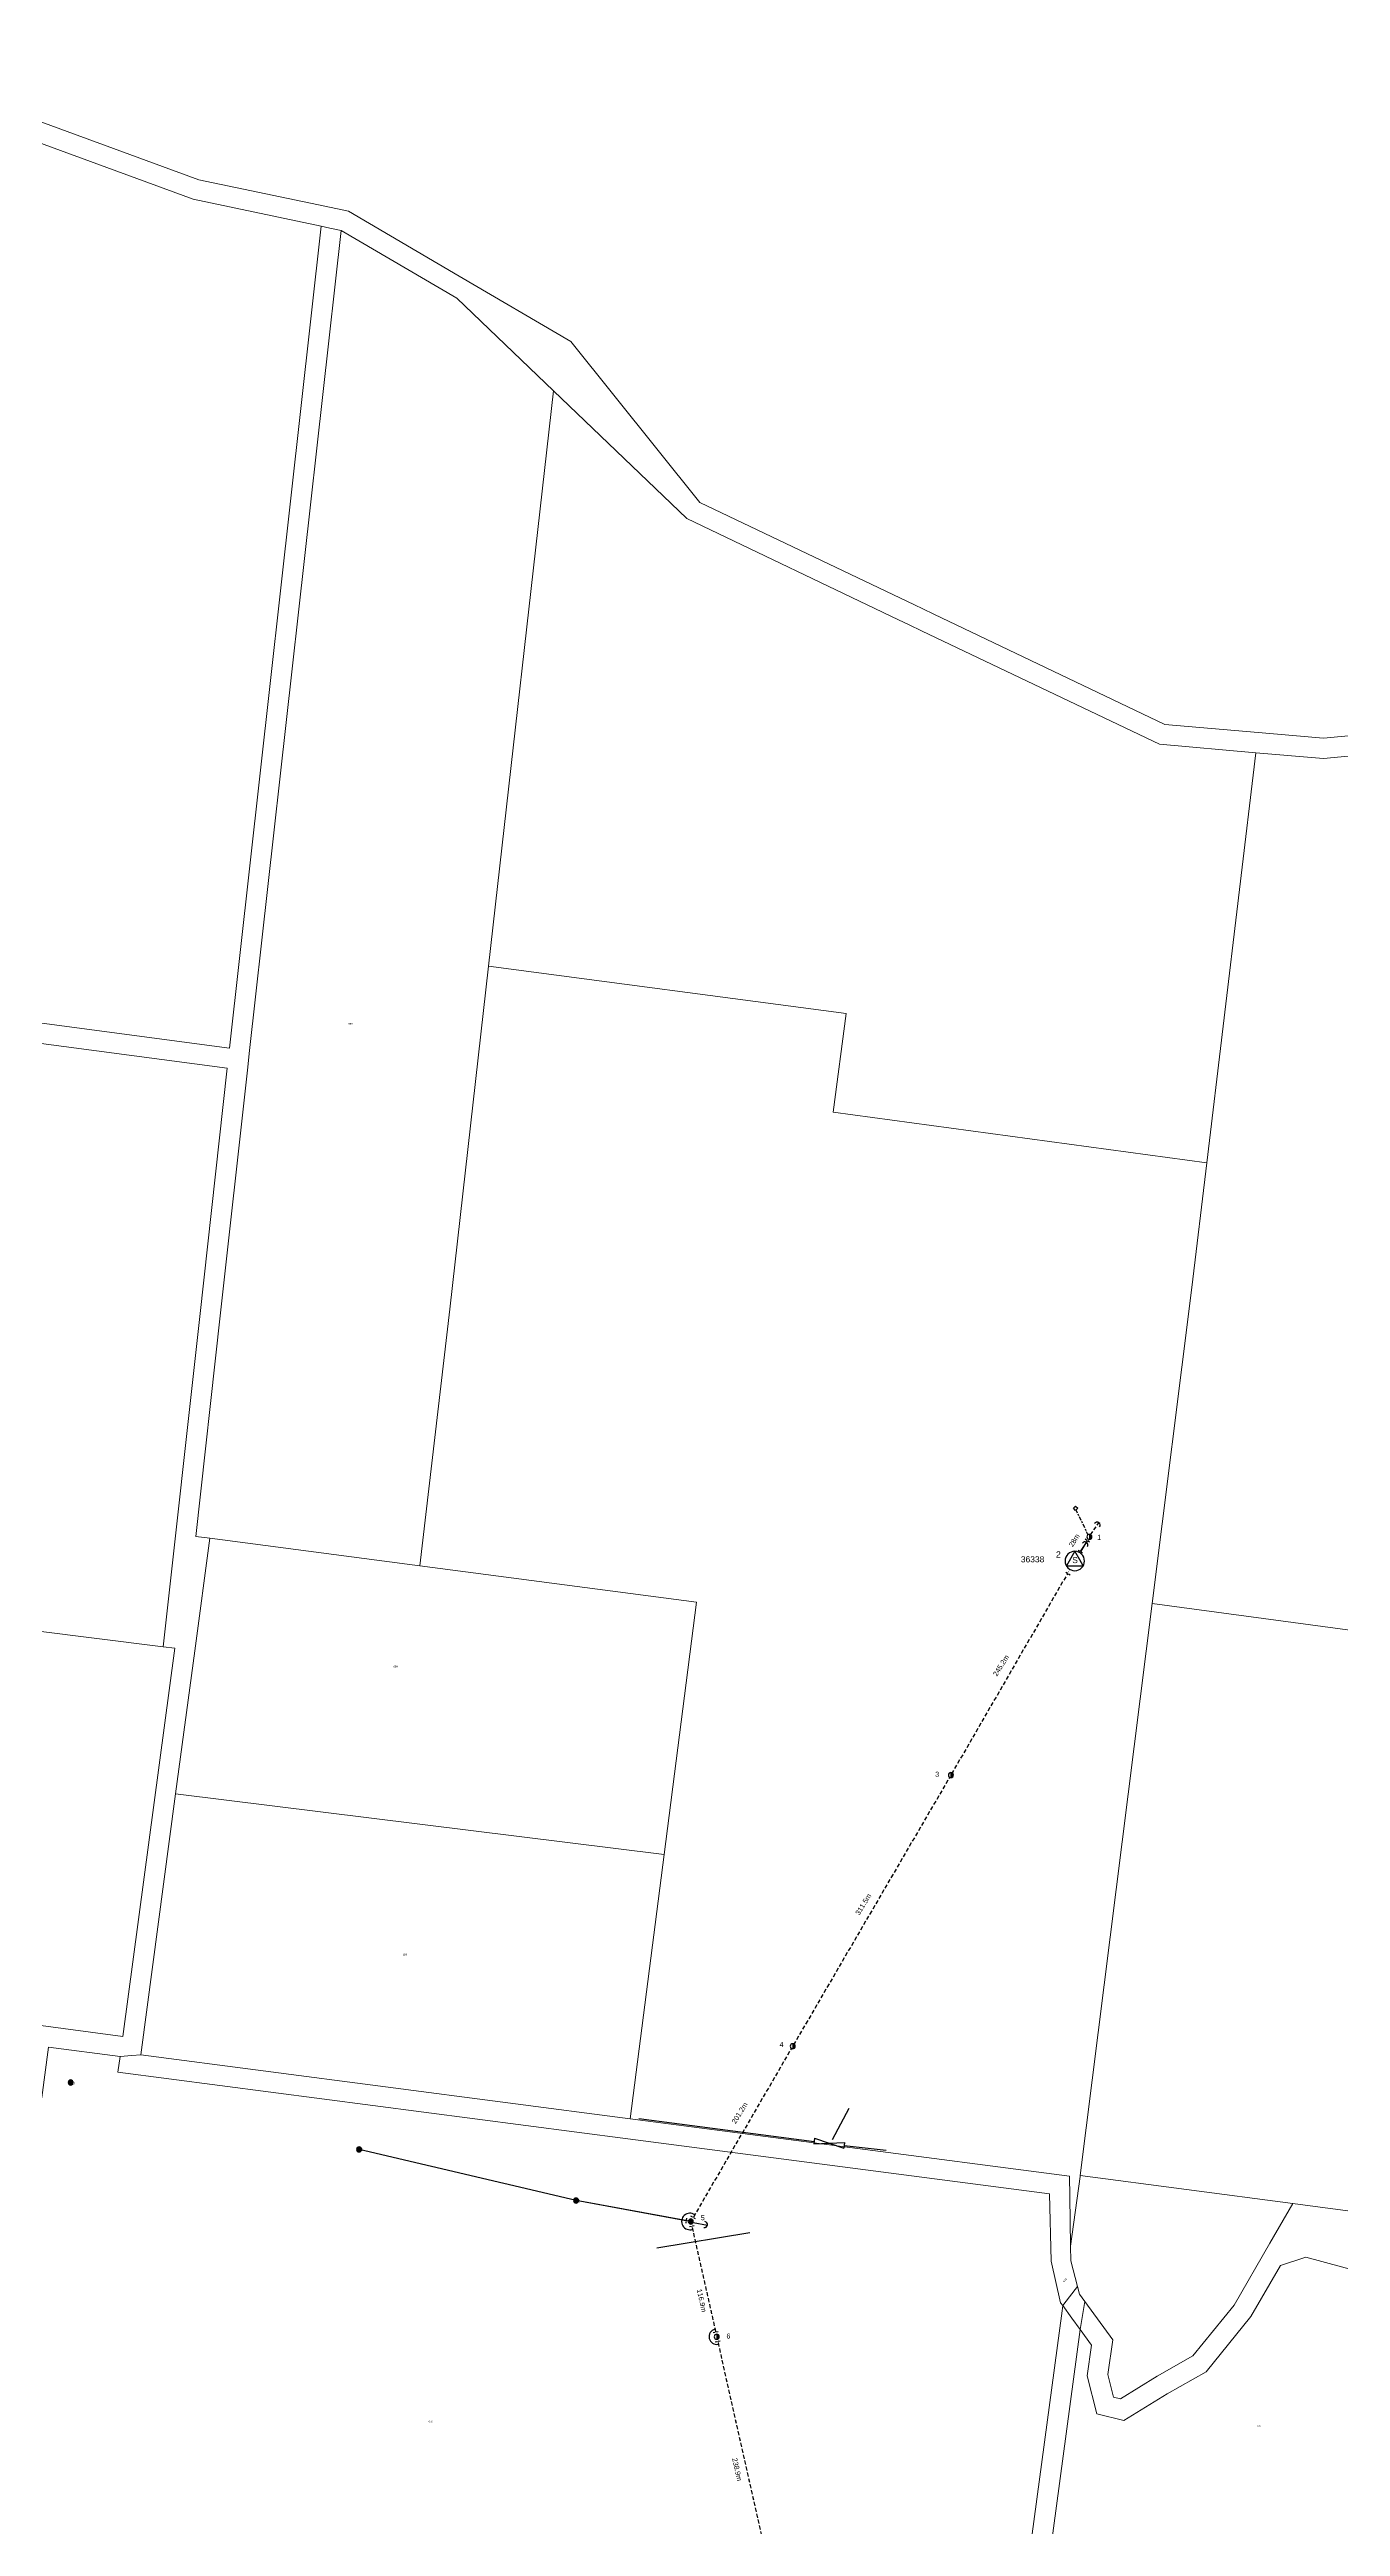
# Model space of a CAD drawing. Header units: metres. Extents: x 207830 to 216266, y 6368624 to 6378933.
# Drawn here: x 211611 to 212892, y 6371213 to 6373670 of the extents above; entities that cross this region are included whole.
import ezdxf
from ezdxf.enums import TextEntityAlignment as Align

# ---------------------------------------------------------------- set-up
doc = ezdxf.new("R2010")
doc.units = ezdxf.units.M
for name, pattern in [('Cable Exist UG', [8.2, 4, -1.2, 1.8, -1.2]), ('Cable New OH', [6, 4, -2]), ('DASHED2', [9.525, 6.35, -3.175])]:
    doc.linetypes.add(name, pattern=pattern)
doc.layers.get('0').update_dxf_attribs({"color": 6})
for name, color, linetype in [('_User Miscellaneous1', 7, 'Continuous'), ('Mains_HV_EXT', 7, 'Continuous'), ('Mains_HV_NEW', 2, 'Continuous'), ('Mains_HV_New_F10', 2, 'Continuous'), ('Mains_HV_NEW_Hardwired', 2, 'Continuous'), ('Mains_LV_NEW', 2, 'Continuous'), ('Mains_LV_New_C23', 2, 'Continuous'), ('Notes', 7, 'Continuous'), ('Notes_SP_MISC', 7, 'Continuous'), ('OH_Details_SP_MISC', 7, 'Continuous'), ('Services_SP_EXT', 7, 'Continuous'), ('Sub_SP_TR_HV_LV_SL_LS_NEW', 2, 'Continuous'), ('SupportsOH_SP_MISC', 7, 'Continuous'), ('SupportsOH_SP_NEW', 2, 'Continuous'), ('SupportsOH_SP_TR_HV_LV_SL_EXT', 7, 'Continuous'), ('SupportsOH_SP_TR_HV_LV_SL_NEW', 2, 'Continuous')]:
    doc.layers.add(name, color=color, linetype=linetype)
doc.layers.add('Cadastre Land Parcels_SP_EXT', color=9, linetype='Continuous', lineweight=5)
doc.layers.add('Cadastre Roads_SP_EXT', color=9, linetype='Continuous', lineweight=5)
doc.styles.add('ARIAL', font='arial.ttf', dxfattribs={"height": 2})
doc.styles.add('POLE_LABEL', font='arial.ttf')
doc.styles.get("Standard").update_dxf_attribs({"font": 'arial.ttf'})
doc.linetypes.add('IE Fence', pattern='A,8,-1.2,["|",Standard,S=1,R=0,X=0,Y=-0.6],-1.4', length=10.6)
doc.linetypes.add('IECLCABS1', pattern='A,7,-0.5,["/",Standard,S=1.5,R=0,X=0.2,Y=-0.7],-1.8', length=9.3)
doc.dimstyles.new('GISCAD Dim Style', dxfattribs={"dimtxt": 2.5, "dimasz": 3, "dimexe": 1.25, "dimexo": 0.625, "dimtad": 1, "dimtoh": 1, "dimdec": 1, "dimtxsty": 'ARIAL', "dimcen": 2.5, "dimadec": 0, "dimazin": 0, "dimtfac": 1, "dimtdec": 1, "dimtmove": 0, "dimatfit": 3, "dimfxl": 1.25, "dimarcsym": 0})

# ---------------------------------------------------------------- blocks, each defined once
blk = doc.blocks.new('CCP_EXT')
blk.add_wipeout([(0, 0.57), (0.57, 0), (0, -0.57), (-0.57, 0)])
blk.add_lwpolyline([(-0.57, 0), (0, 0.57), (0.57, 0), (0, -0.57), (-0.57, 0)])
at = {"flags": 1}
blk.add_attdef('Z', (0, 0), '', height=0.2, dxfattribs=at)
at = {"flags": 9}
for tag, p in [('CCP_TYPE', (0, 0)), ('CONSTRUCTED_VOLTAGE', (0, -0.2)), ('OPERATING_VOLTAGE', (0, -0.6)), ('ORIENTATION', (0, -0.8)), ('OWNED_BY', (0, -1)), ('STATE', (0, -1.8)), ('NO_PHASES', (0, -0.4)), ('USAGE', (0, -1.2)), ('LEGEND', (0, -1.4)), ('LIFE_SUPPORT', (0, -1.6)), ('NOTES', (0, -2))]:
    blk.add_attdef(tag, text='', height=0.2, dxfattribs=at).set_placement(p, align=Align.MIDDLE_LEFT)
blk = doc.blocks.new('POLE_EXT')
blk.add_hatch(color=256).paths.add_polyline_path([(-2.5, 0, 1), (2.5, 0, 1)])
blk.add_lwpolyline([(-2.5, 0, 1), (2.5, 0, 1)], format="xyb", close=True)
for tag, height, flags, p in [('pNumber', 2.5, 8, (-17.8, 2.1)), ('OWNED_BY', 0.2, 9, (1.4, -0.4)), ('PARENT', 0.2, 9, (1.4, -0.6)), ('SPECIAL_USE', 0.2, 9, (1.4, -0.8)), ('STATE', 0.2, 9, (1.4, -1)), ('USAGE', 0.2, 9, (1.4, -1.2)), ('cLV', 0.2, 9, (1.4, -1.4)), ('hDepth', 0.2, 9, (1.4, -1.6)), ('hDia', 0.2, 9, (1.4, -1.8)), ('cHV', 0.2, 9, (1.4, -2)), ('LBRACKET', 0.2, 9, (1.4, -2.2)), ('LExisting', 0.2, 9, (1.4, -2.4)), ('LANTNUMBER', 0.2, 9, (1.4, -2.6)), ('LOther', 0.2, 9, (1.4, -2.8)), ('LRemove', 0.2, 9, (1.4, -3)), ('LEGEND', 0.2, 9, (1.4, -3.2)), ('cLinedev', 0.2, 9, (1.4, -3.4)), ('LOCATION', 0.2, 9, (1.4, -3.6)), ('pExisting', 0.2, 9, (1.4, -3.8)), ('PFNUMBER', 0.2, 9, (1.4, -4)), ('NEWPFNUMBER', 0.2, 9, (1.4, -4.2)), ('pFooting', 0.2, 9, (1.4, -4.4)), ('pNew', 0.2, 9, (1.4, -4.6)), ('pRelocate', 0.2, 9, (1.4, -5)), ('pRemove', 0.2, 9, (1.4, -5.2)), ('pReplace', 0.2, 9, (1.4, -5.4)), ('pStay', 0.2, 9, (1.4, -5.6)), ('pType', 0.2, 9, (1.4, -5.8)), ('cspan', 0.2, 9, (1.4, -6)), ('STREETNAME', 0.2, 9, (1.4, -6.2)), ('SUBURB', 0.2, 9, (1.4, -6.4)), ('NOTES', 0.2, 9, (1.4, -6.6)), ('MAINTAINED_BY', 0.2, 9, (1.4, -6.8)), ('OPERATED_BY', 0.2, 9, (1.4, -7))]:
    blk.add_attdef(tag, text='', height=height, dxfattribs=dict(flags=flags)).set_placement(p, align=Align.MIDDLE_LEFT)
at = {"style": 'POLE_LABEL'}
for tag, height, flags, p in [('STRUCTURE_PLANT_NUMBER', 0.2, 9, (1.4, 0)), ('ASSET_NUM', 2.5, 8, (2, 2)), ('STREET_CODE', 0.2, 9, (1.4, -0.2))]:
    blk.add_attdef(tag, text='', height=height, dxfattribs=dict(at, flags=flags)).set_placement(p, align=Align.MIDDLE_LEFT)
at = {"flags": 1}
blk.add_attdef('Z', (1.4, -7.3), '', height=0.2, dxfattribs=at)
blk = doc.blocks.new('POLE_REPLACE_NEW')
blk.add_wipeout([(0, 2.5), (-0.3, 2.5), (-0.6, 2.4), (-0.9, 2.3), (-1.2, 2.2), (-1.5, 2), (-1.7, 1.8), (-1.9, 1.6), (-2.1, 1.3), (-2.3, 1.1), (-2.4, 0.8), (-2.5, 0.5), (-2.5, 0.2), (-2.5, -0.2), (-2.5, -0.5), (-2.4, -0.8), (-2.3, -1.1), (-2.1, -1.3), (-1.9, -1.6), (-1.7, -1.8), (-1.5, -2), (-1.2, -2.2), (-0.9, -2.3), (-0.6, -2.4), (-0.3, -2.5), (0, -2.5), (0.3, -2.5), (0.6, -2.4), (0.9, -2.3), (1.2, -2.2), (1.5, -2), (1.7, -1.8), (1.9, -1.6), (2.1, -1.3), (2.3, -1.1), (2.4, -0.8), (2.5, -0.5), (2.5, -0.2), (2.5, 0.2), (2.5, 0.5), (2.4, 0.8), (2.3, 1.1), (2.1, 1.3), (1.9, 1.6), (1.7, 1.8), (1.5, 2), (1.2, 2.2), (0.9, 2.3), (0.6, 2.4), (0.3, 2.5)])
h = blk.add_hatch(color=256)
edge = h.paths.add_edge_path()
edge.add_arc((0, 0), 2.5, 270, 450)
edge.add_line((0, 2.5), (0, -2.5))
blk.add_lwpolyline([(0, 2.5), (0, -2.5)])
at = {"lineweight": -3}
blk.add_arc((0, 0), 2.5, 90, 270, dxfattribs=at)
blk.add_arc((0, 0), 2.5, 270, 90)
at = {"style": 'POLE_LABEL', "flags": 9}
blk.add_attdef('STRUCTURE_PLANT_NUMBER', text='', height=0.2, dxfattribs=at).set_placement((1.5, 0.2), align=Align.MIDDLE_LEFT)
for tag, height, flags, p in [('STREET_CODE', 0.2, 9, (1.5, 0)), ('ASSET_NUM', 2.5, 8, (2, 2)), ('OWNED_BY', 0.2, 9, (1.5, -0.2)), ('PARENT', 0.2, 9, (1.5, -0.4)), ('SPECIAL_USE', 0.2, 9, (1.5, -0.6)), ('STATE', 0.2, 9, (1.5, -0.8)), ('USAGE', 0.2, 9, (1.5, -1)), ('cLV', 0.2, 9, (1.5, -1.2)), ('hDepth', 0.2, 9, (1.5, -1.4)), ('hDia', 0.2, 9, (1.5, -1.6)), ('cHV', 0.2, 9, (1.5, -1.8)), ('LBRACKET', 0.2, 9, (1.5, -2)), ('LExisting', 0.2, 9, (1.5, -2.2)), ('LANTNUMBER', 0.2, 9, (1.5, -2.4)), ('LOther', 0.2, 9, (1.5, -2.6)), ('LRemove', 0.2, 9, (1.5, -2.8)), ('LEGEND', 0.2, 9, (1.5, -3)), ('cLinedev', 0.2, 9, (1.5, -3.2)), ('pExisting', 0.2, 9, (1.5, -3.4)), ('PFNUMBER', 0.2, 9, (1.5, -3.6)), ('NEWPFNUMBER', 0.2, 9, (1.5, -3.8)), ('pFooting', 0.2, 9, (1.5, -4)), ('pNew', 0.2, 9, (1.5, -4.2)), ('pRelocate', 0.2, 9, (1.5, -4.6)), ('pRemove', 0.2, 9, (1.5, -4.8)), ('pReplace', 0.2, 9, (1.5, -5)), ('pStay', 0.2, 9, (1.5, -5.2)), ('pType', 0.2, 9, (1.5, -5.4)), ('cspan', 0.2, 9, (1.5, -5.6)), ('SUBURB', 0.2, 9, (1.5, -5.8)), ('STREETNAME', 0.2, 9, (1.5, -6)), ('LOCATION', 0.2, 9, (1.5, -6.2)), ('NOTES', 0.2, 9, (1.5, -6.4)), ('OPERATED_BY', 0.2, 9, (1.5, -6.6)), ('MAINTAINED_BY', 0.2, 9, (1.5, -6.8)), ('Z', 0.2, 1, (1.5, -7)), ('pNumber', 2, 8, (1.5, -4.4))]:
    blk.add_attdef(tag, text='', height=height, dxfattribs=dict(flags=flags)).set_placement(p, align=Align.MIDDLE_LEFT)
blk = doc.blocks.new('SUB_SWER_NEW')
blk.add_wipeout([(0, 9.6), (-1.2, 9.5), (-2.4, 9.3), (-3.5, 8.9), (-4.6, 8.4), (-5.6, 7.8), (-6.6, 7), (-7.4, 6.1), (-8.1, 5.1), (-8.7, 4.1), (-9.1, 3), (-9.4, 1.8), (-9.6, 0.6), (-9.6, -0.6), (-9.4, -1.8), (-9.1, -3), (-8.7, -4.1), (-8.1, -5.1), (-7.4, -6.1), (-6.6, -7), (-5.6, -7.8), (-4.6, -8.4), (-3.5, -8.9), (-2.4, -9.3), (-1.2, -9.5), (0, -9.6), (1.2, -9.5), (2.4, -9.3), (3.5, -8.9), (4.6, -8.4), (5.6, -7.8), (6.6, -7), (7.4, -6.1), (8.1, -5.1), (8.7, -4.1), (9.1, -3), (9.4, -1.8), (9.6, -0.6), (9.6, 0.6), (9.4, 1.8), (9.1, 3), (8.7, 4.1), (8.1, 5.1), (7.4, 6.1), (6.6, 7), (5.6, 7.8), (4.6, 8.4), (3.5, 8.9), (2.4, 9.3), (1.2, 9.5)])
blk.add_lwpolyline([(-9.6, 0, 1), (9.6, 0, 1)], format="xyb", close=True)
blk.add_lwpolyline([(4.9, 1.2), (0, 9.6), (-8.3, -4.8), (8.3, -4.8)], close=True)
at = {"insert": (-2.5, 3.9), "char_height": 6, "attachment_point": 1}
blk.add_mtext_dynamic_manual_height_columns('S', width=5.853, gutter_width=4, heights=[0], dxfattribs=at)
for tag, height, flags, p in [('STREET_CODE', 0.2, 9, (1.5, 0)), ('ASSET_NUM', 2.5, 8, (2, 2)), ('CONSTRUCTED_VOLTAGE', 0.2, 9, (1.5, -0.2)), ('NO_PHASES', 0.2, 9, (1.5, -0.4)), ('OPERATING_VOLTAGE', 0.2, 9, (1.5, -0.6)), ('ORIENTATION', 0.2, 9, (1.5, -0.8)), ('OWNED_BY', 0.2, 9, (1.5, -1)), ('OPERATED_BY', 0.2, 9, (1.5, -1.2)), ('MAINTAINED_BY', 0.2, 9, (1.5, -1.4)), ('SECONDARY_VOLTAGE', 0.2, 9, (1.5, -1.6)), ('STATE', 0.2, 9, (1.5, -1.8)), ('SUBSTATION_TYPE', 0.2, 9, (1.5, -2)), ('USAGE', 0.2, 9, (1.5, -2.2)), ('LEGEND', 0.2, 9, (1.5, -2.4)), ('SUBURB', 0.2, 9, (1.5, -2.6)), ('STREETNAME', 0.2, 9, (1.5, -2.8)), ('LOCATION', 0.2, 9, (1.5, -3)), ('NOTES', 0.2, 9, (1.5, -3.2)), ('PARENT', 0.2, 9, (1.5, -3.4)), ('Z', 0.2, 1, (1.5, -3.6))]:
    blk.add_attdef(tag, text='', height=height, dxfattribs=dict(flags=flags)).set_placement(p, align=Align.MIDDLE_LEFT)
blk = doc.blocks.new('*U135')
blk.add_line((2.5, 4.7), (-2.5, 4.7))
at = {"flags": 1}
blk.add_attdef('Z', (0, 0), '', height=0.2, dxfattribs=at)
at = {"flags": 9}
for tag, p in [('CONNECTOR_TYPE', (0, 0)), ('CONSTRUCTED_VOLTAGE', (0, -0.2)), ('NO_PHASES', (0, -0.4)), ('OPERATING_VOLTAGE', (0, -0.6)), ('ORIENTATION', (0, -0.8)), ('OWNED_BY', (0, -1)), ('STATE', (0, -1.2)), ('USAGE', (0, -1.4)), ('NOTES', (0, -1.6)), ('MAINTAINED_BY', (0, -1.8)), ('OPERATED_BY', (0, -2))]:
    blk.add_attdef(tag, text='', height=0.2, dxfattribs=at).set_placement(p, align=Align.MIDDLE_LEFT)
blk.add_wipeout([(-0.6, 0.1), (-0.6, 4.7), (0.6, 4.7), (0.6, 0.1)])
blk = doc.blocks.new('*U134')
blk.add_line((2.5, 4.6), (-2.5, 4.6))
at = {"flags": 1}
blk.add_attdef('Z', (0, 0), '', height=0.2, dxfattribs=at)
at = {"flags": 9}
for tag, p in [('CONNECTOR_TYPE', (0, 0)), ('CONSTRUCTED_VOLTAGE', (0, -0.2)), ('NO_PHASES', (0, -0.4)), ('OPERATING_VOLTAGE', (0, -0.6)), ('ORIENTATION', (0, -0.8)), ('OWNED_BY', (0, -1)), ('STATE', (0, -1.2)), ('USAGE', (0, -1.4)), ('NOTES', (0, -1.6)), ('MAINTAINED_BY', (0, -1.8)), ('OPERATED_BY', (0, -2))]:
    blk.add_attdef(tag, text='', height=0.2, dxfattribs=at).set_placement(p, align=Align.MIDDLE_LEFT)
blk.add_wipeout([(-0.6, 0), (-0.6, 4.6), (0.6, 4.6), (0.6, 0)])
blk = doc.blocks.new('BOND POINT')
blk.add_hatch(color=256).paths.add_polyline_path([(-2.5, 0, 1), (2.5, 0, 1)])
blk.add_lwpolyline([(-2.5, 0, 1), (2.5, 0, 1)], format="xyb", close=True)
blk = doc.blocks.new('End Shackle_NEW')
blk.add_line((2.5, 3.2), (-2.5, 3.2))
at = {"flags": 1}
blk.add_attdef('Z', (0, 0), '', height=0.2, dxfattribs=at)
at = {"flags": 9}
for tag, p in [('CONNECTOR_TYPE', (0, 0)), ('CONSTRUCTED_VOLTAGE', (0, -0.2)), ('NO_PHASES', (0, -0.4)), ('OPERATING_VOLTAGE', (0, -0.6)), ('ORIENTATION', (0, -0.8)), ('OWNED_BY', (0, -1)), ('STATE', (0, -1.2)), ('USAGE', (0, -1.4)), ('NOTES', (0, -1.6)), ('MAINTAINED_BY', (0, -1.8)), ('OPERATED_BY', (0, -2))]:
    blk.add_attdef(tag, text='', height=0.2, dxfattribs=at).set_placement(p, align=Align.MIDDLE_LEFT)
blk.add_wipeout([(-0.6, -1.4), (-0.6, 3.2), (0.6, 3.2), (0.6, -1.4)])
blk = doc.blocks.new('*U144')
blk.add_line((2.5, 40.7), (-2.5, 40.7))
at = {"flags": 1}
blk.add_attdef('Z', (0, 0), '', height=0.2, dxfattribs=at)
at = {"flags": 9}
for tag, p in [('CONNECTOR_TYPE', (0, 0)), ('CONSTRUCTED_VOLTAGE', (0, -0.2)), ('NO_PHASES', (0, -0.4)), ('OPERATING_VOLTAGE', (0, -0.6)), ('ORIENTATION', (0, -0.8)), ('OWNED_BY', (0, -1)), ('STATE', (0, -1.2)), ('USAGE', (0, -1.4)), ('NOTES', (0, -1.6)), ('MAINTAINED_BY', (0, -1.8)), ('OPERATED_BY', (0, -2))]:
    blk.add_attdef(tag, text='', height=0.2, dxfattribs=at).set_placement(p, align=Align.MIDDLE_LEFT)
blk.add_wipeout([(-0.6, 36.2), (-0.6, 40.7), (0.6, 40.7), (0.6, 36.2)])
blk = doc.blocks.new('STAY_EXT')
at = {"linetype": 'Continuous', "ltscale": 0.3}
blk.add_line((0, 0), (-7.2, 0), dxfattribs=at)
blk.add_arc((-5.7, 0), 1.5, 90, 270)
blk = doc.blocks.new('POLE_NEW')
for tag, height, flags, p in [('pNumber', 2.5, 8, (-17.84, 2.07)), ('OWNED_BY', 0.2, 9, (1.15, -0.4)), ('SPECIAL_USE', 0.2, 9, (1.15, -0.8)), ('STATE', 0.2, 9, (1.15, -1)), ('cLV', 0.2, 9, (1.15, -1.4)), ('hDepth', 0.2, 9, (1.15, -1.6)), ('hDia', 0.2, 9, (1.15, -1.8)), ('cHV', 0.2, 9, (1.15, -2)), ('cLinedev', 0.2, 9, (1.15, -3.4)), ('pExisting', 0.2, 9, (1.15, -3.6)), ('pFooting', 0.2, 9, (1.15, -4.2)), ('pNew', 0.2, 9, (1.15, -4.4)), ('pRelocate', 0.2, 9, (1.15, -4.8)), ('pRemove', 0.2, 9, (1.15, -5)), ('pReplace', 0.2, 9, (1.15, -5.2)), ('pStay', 0.2, 9, (1.15, -5.4)), ('pType', 0.2, 9, (1.15, -5.6)), ('cspan', 0.2, 9, (1.15, -5.8)), ('SUBURB', 0.2, 9, (1.15, -6)), ('STREETNAME', 0.2, 9, (1.15, -6.2)), ('OPERATED_BY', 0.2, 9, (1.15, -6.89)), ('PARENT', 0.2, 9, (1.15, -0.6)), ('USAGE', 0.2, 9, (1.15, -1.2)), ('LBRACKET', 0.2, 9, (1.15, -2.2)), ('LExisting', 0.2, 9, (1.15, -2.4)), ('LANTNUMBER', 0.2, 9, (1.15, -2.6)), ('LOther', 0.2, 9, (1.15, -2.8)), ('LRemove', 0.2, 9, (1.15, -3)), ('LEGEND', 0.2, 9, (1.15, -3.2)), ('PFNUMBER', 0.2, 9, (1.15, -3.8)), ('NEWPFNUMBER', 0.2, 9, (1.15, -4)), ('LOCATION', 0.2, 9, (1.15, -6.4)), ('NOTES', 0.2, 9, (1.15, -6.6)), ('MAINTAINED_BY', 0.2, 9, (1.15, -7.22))]:
    blk.add_attdef(tag, text='', height=height, dxfattribs=dict(flags=flags)).set_placement(p, align=Align.MIDDLE_LEFT)
at = {"style": 'POLE_LABEL'}
for tag, height, flags, p in [('STRUCTURE_PLANT_NUMBER', 0.2, 9, (1.15, 0.09)), ('ASSET_NUM', 2.5, 8, (2, 2)), ('STREET_CODE', 0.2, 9, (1.15, -0.2))]:
    blk.add_attdef(tag, text='', height=height, dxfattribs=dict(at, flags=flags)).set_placement(p, align=Align.MIDDLE_LEFT)
at = {"flags": 1}
blk.add_attdef('Z', (1.15, -7.59), '', height=0.2, dxfattribs=at)
blk.add_wipeout([(0.07, 1), (-0.06, 1), (-0.18, 0.98), (-0.3, 0.95), (-0.42, 0.91), (-0.53, 0.85), (-0.63, 0.77), (-0.73, 0.69), (-0.81, 0.59), (-0.87, 0.49), (-0.93, 0.37), (-0.97, 0.25), (-0.99, 0.13), (-1, 0.01), (-0.99, -0.12), (-0.97, -0.24), (-0.93, -0.36), (-0.88, -0.48), (-0.81, -0.58), (-0.73, -0.68), (-0.64, -0.77), (-0.54, -0.84), (-0.43, -0.9), (-0.31, -0.95), (-0.19, -0.98), (-0.07, -1), (0.06, -1), (0.18, -0.98), (0.3, -0.95), (0.42, -0.91), (0.53, -0.85), (0.63, -0.77), (0.73, -0.69), (0.81, -0.59), (0.87, -0.49), (0.93, -0.37), (0.97, -0.25), (0.99, -0.13), (1, -0.01), (0.99, 0.12), (0.97, 0.24), (0.93, 0.36), (0.88, 0.48), (0.81, 0.58), (0.73, 0.68), (0.64, 0.77), (0.54, 0.84), (0.43, 0.9), (0.31, 0.95), (0.19, 0.98)])
at = {"lineweight": -3}
blk.add_lwpolyline([(-1, 0, 1), (1, 0, 1)], format="xyb", close=True, dxfattribs=at)
blk = doc.blocks.new('STAY_DEL')
at = {"linetype": 'DASHED2', "ltscale": 0.3}
blk.add_line((0, 0), (-7.2, 0), dxfattribs=at)
blk.add_arc((-5.7, 0), 1.5, 90, 270)
blk = doc.blocks.new('STAY_NEW')
blk.add_line((0, 0), (-7.2, 0))
blk.add_arc((-5.7, 0), 1.5, 90, 270)
blk = doc.blocks.new('*U163')
blk.add_line((2.5, 3.9), (-2.5, 4))
at = {"flags": 1}
blk.add_attdef('Z', (0, 0), '', height=0.2, dxfattribs=at)
at = {"flags": 9}
for tag, p in [('CONNECTOR_TYPE', (0, 0)), ('CONSTRUCTED_VOLTAGE', (0, -0.2)), ('NO_PHASES', (0, -0.4)), ('OPERATING_VOLTAGE', (0, -0.6)), ('ORIENTATION', (0, -0.8)), ('OWNED_BY', (0, -1)), ('STATE', (0, -1.2)), ('USAGE', (0, -1.4)), ('NOTES', (0, -1.6)), ('MAINTAINED_BY', (0, -1.8)), ('OPERATED_BY', (0, -2))]:
    blk.add_attdef(tag, text='', height=0.2, dxfattribs=at).set_placement(p, align=Align.MIDDLE_LEFT)
blk.add_wipeout([(-0.6, -0.6), (-0.6, 4), (0.7, 3.9), (0.6, -0.6)])

msp = doc.modelspace()

# ---------------------------------------------------------------- linework, layer by layer
at = {"layer": 'Cadastre Land Parcels_SP_EXT', "linetype": 'Continuous'}
for points in [[(211609.8, 6371688.1), (211680.9, 6371678.8), (211692.7, 6371679.7), (211701.4, 6371680.4), (211736, 6371939.3), (211755.1, 6372081.3), (211770, 6372192.8), (211756.1, 6372194.6), (211780.2, 6372413.6), (211807.4, 6372657.2), (211809.5, 6372676.8), (211900.3, 6373490.3), (211900.3, 6373490.3), (211888.9, 6373492.6), (211880.5, 6373494.4), (211789.6, 6372679.1), (211206, 6372756.7)], [(211203.4, 6372736.7), (211787.3, 6372659.2), (211760, 6372413), (211723.8, 6372085.2), (211735.1, 6372083.8), (211683.6, 6371698.7), (211592.4, 6371710.7)]]:
    msp.add_lwpolyline(points, dxfattribs=at)
for points in [[(211780.2, 6372413.6), (211756.1, 6372194.6), (211770, 6372192.8), (211978.2, 6372165.6), (212008.1, 6372420.2), (212046.5, 6372760.4), (212110.9, 6373331.1), (212014.9, 6373423.1), (211900.3, 6373490.3), (211809.5, 6372676.8), (211807.4, 6372657.2), (211780.2, 6372413.6)], [(213106.2, 6372988.3), (212875, 6372966.3), (212807.8, 6372972.1), (212759.1, 6372565.4), (212744.2, 6372441.6), (212704.9, 6372128.2), (213264.5, 6372052.9), (213272.4, 6372112.1), (213915.3, 6372027.8), (213831.6, 6371402.4), (214042.5, 6371374.5), (214529.9, 6371310), (213792.5, 6372471.9), (213663.6, 6372678.9), (213106.2, 6372988.3)], [(211160, 6372395.5), (211101.7, 6371937.7), (211309, 6371909.1), (211339.1, 6372133.4), (211723.8, 6372085.2), (211760, 6372413), (211787.3, 6372659.2), (211203.4, 6372736.7), (211160, 6372395.5)], [(211978.2, 6372165.6), (211770, 6372192.8), (211755.1, 6372081.3), (211736, 6371939.3), (212220.8, 6371879.1), (212252.8, 6372129.6), (211978.2, 6372165.6)], [(211723.8, 6372085.2), (211339.1, 6372133.4), (211309, 6371909.1), (211287.7, 6371750.9), (211592.4, 6371710.7), (211683.6, 6371698.7), (211735.1, 6372083.8), (211723.8, 6372085.2)], [(213188.4, 6371487.4), (213264.5, 6372052.9), (212704.9, 6372128.2), (212633.6, 6371560.8), (212844.7, 6371532.9), (212851.9, 6371531.9), (213083.8, 6371501.2), (213188.4, 6371487.4)], [(212220.8, 6371879.1), (211736, 6371939.3), (211701.4, 6371680.4), (212187.2, 6371617), (212220.8, 6371879.1)], [(212709.8, 6371361.7), (212745.2, 6371381.7), (212786.2, 6371432.1), (212821.9, 6371493.6), (212844.7, 6371532.9), (212633.6, 6371560.8), (212633.5, 6371559.7), (212624.1, 6371490.6), (212624.4, 6371476.1), (212630.9, 6371450.7), (212632.9, 6371443), (212638.2, 6371435.7), (212665.9, 6371397.6), (212661.1, 6371363.2), (212666.7, 6371341), (212673.6, 6371339.3), (212709.8, 6371361.7)], [(212857.5, 6371479.8), (212832.3, 6371471.4), (212802.8, 6371420.7), (212758.5, 6371366.1), (212719.8, 6371344.2), (212677, 6371317.8), (212650.1, 6371324.3), (212640.6, 6371362.1), (212644.8, 6371392.3), (212633.4, 6371408.1), (212535.9, 6370681.1), (213174.5, 6370597.5), (213287.7, 6371454), (213081.7, 6371481.3), (212944.2, 6371456.2), (212857.5, 6371479.8)]]:
    msp.add_lwpolyline(points, close=True, dxfattribs=at)
at = {"layer": 'Cadastre Roads_SP_EXT', "linetype": 'Continuous'}
for points in [[(213124.5, 6373010.1), (212874.9, 6372986.5), (212810.2, 6372992.1), (212717.4, 6373000.2), (212488.2, 6373109.6), (212477.5, 6373114.7), (212469.2, 6373118.7), (212256.2, 6373220.4), (212128.1, 6373380.1), (212017.4, 6373444.9), (211907.6, 6373509.3), (211884.1, 6373514.2), (211759.1, 6373540.5), (211406.4, 6373669.6)], [(211397.8, 6373651.4), (211753.6, 6373521.1), (211880.5, 6373494.4), (211888.9, 6373492.6), (211900.3, 6373490.3), (212014.9, 6373423.1), (212110.9, 6373331.1), (212243.3, 6373204.3), (212453.4, 6373103.9), (212463.2, 6373099.3), (212476.9, 6373092.8), (212712.1, 6372980.5), (212807.8, 6372972.1), (212875, 6372966.3), (213106.2, 6372988.3)], [(213083.8, 6371501.2), (212851.9, 6371531.9), (212844.7, 6371532.9), (212821.9, 6371493.6), (212786.2, 6371432.1), (212745.2, 6371381.7), (212709.8, 6371361.7), (212673.6, 6371339.3), (212666.7, 6371341), (212661.1, 6371363.2), (212665.9, 6371397.6), (212638.2, 6371435.7), (212635.8, 6371421.8), (212633.4, 6371408.1), (212644.8, 6371392.3), (212640.6, 6371362.1), (212650.1, 6371324.3), (212677, 6371317.8), (212719.8, 6371344.2), (212758.5, 6371366.1), (212802.8, 6371420.7), (212832.3, 6371471.4), (212857.5, 6371479.8), (212944.2, 6371456.2)]]:
    msp.add_lwpolyline(points, dxfattribs=at)
msp.add_lwpolyline([(212496.9, 6370389.7), (212499.6, 6370409.7), (212535.9, 6370681.1), (212633.4, 6371408.1), (212625.3, 6371419.2), (212616.3, 6371431.7), (212615.6, 6371426.4), (212522.9, 6370735.7), (212516, 6370683.7), (212479.7, 6370412.8), (212478.3, 6370402.8), (212477, 6370392.8), (212403.6, 6369845.4), (212415.1, 6369843.4), (212423.5, 6369841.9), (212496.9, 6370389.7)], close=True, dxfattribs=at)
at = {"layer": 'Mains_HV_EXT', "flags": 128}
msp.add_lwpolyline([(212247.8, 6371514.9), (212133.4, 6371535.9), (211918.1, 6371586.6)], dxfattribs=at)
at = {"layer": 'Mains_HV_New_F10', "linetype": 'Cable New OH'}
msp.add_lwpolyline([(212272.9, 6371400.8), (212325.2, 6371168.2), (212369, 6370975.3), (212405.7, 6370810.7), (212464.9, 6370548.5)], dxfattribs=at)
at = {"layer": 'Mains_HV_NEW_Hardwired', "linetype": 'Continuous'}
msp.add_arc((212272.9, 6371400.8), 7.63, 102.6808, 282.675, dxfattribs=at).dxf.unprotected_set("ltscale", 0)
at = {"layer": 'Notes_SP_MISC'}
for p, q in [((212370.1, 6371597.7), (212369.3, 6371592)), ((212369.3, 6371592), (212399.8, 6371593.6)), ((212370.1, 6371597.7), (212399, 6371587.9)), ((212399.8, 6371593.6), (212399, 6371587.9))]:
    msp.add_line(p, q, dxfattribs=at)
at = {"layer": 'Notes_SP_MISC', "linetype": 'IE Fence', "flags": 128}
for points in [[(212195.8, 6371617.2), (212369.6, 6371594.6)], [(212399.4, 6371590.6), (212441, 6371585.7)]]:
    msp.add_lwpolyline(points, dxfattribs=at)

# ---------------------------------------------------------------- block references
at = {"layer": 'Mains_HV_NEW_Hardwired', "linetype": 'Continuous', "xscale": 0.15, "yscale": 0.15, "zscale": 0.15}
for p in [(212271.2, 6371408.2), (212274.6, 6371393.3)]:
    msp.add_blockref('BOND POINT', p, dxfattribs=at).dxf.unprotected_set("ltscale", 0)
at = {"layer": 'SupportsOH_SP_TR_HV_LV_SL_EXT'}
ref = msp.add_blockref('POLE_EXT', (211631.9, 6371653), dxfattribs=at)
ref.add_attrib('ASSET_NUM', '38', dxfattribs={"layer": '0', "height": 2.5, "style": 'POLE_LABEL'}).set_placement((211633.9, 6371653.7), align=Align.TOP_CENTER)
ref = msp.add_blockref('POLE_EXT', (211918.1, 6371586.6), dxfattribs=at)
ref.add_attrib('ASSET_NUM', '39', dxfattribs={"layer": '0', "height": 2.5, "style": 'POLE_LABEL'}).set_placement((211920.1, 6371587.4), align=Align.TOP_CENTER)
ref = msp.add_blockref('POLE_EXT', (212133.4, 6371535.9), dxfattribs=at)
ref.add_attrib('ASSET_NUM', '88', dxfattribs={"layer": '0', "height": 2.5, "style": 'POLE_LABEL'}).set_placement((212135.4, 6371536.6), align=Align.TOP_CENTER)
at = {"layer": 'SupportsOH_SP_TR_HV_LV_SL_NEW'}
ref = msp.add_blockref('POLE_NEW', (212628.2, 6372170.3), dxfattribs=dict(at, xscale=2.5, yscale=2.5, zscale=2.5))
ref.add_attrib('pNumber', '2', dxfattribs={"layer": '0', "height": 6.25}).set_placement((212609.5, 6372176.8), align=Align.MIDDLE_LEFT)

# ---------------------------------------------------------------- texts
at = {"layer": 'Cadastre Land Parcels_SP_EXT'}
for s, p in [('889', (211907.5, 6372702.3)), ('659', (211952.2, 6372064.6)), ('659', (211961.4, 6371778.9)), ('659', (211987.1, 6371315.8)), ('224', (212809.2, 6371311.1))]:
    msp.add_text(s, height=1.8, dxfattribs=at).set_placement(p)
msp.add_text('659', height=1.8, rotation=46.0878, dxfattribs=at).set_placement((212617.7, 6371454.7))
at = {"layer": 'Notes', "char_height": 5, "attachment_point": 1}
for s, insert, rotation in [('245.2m', (212546.7, 6372058.1), 58.1053), ('311.5m', (212410.1, 6371821.2), 58.1053), ('201.2m', (212287.4, 6371614.2), 58.1053), ('116.9m', (212258, 6371448.6), 282.3245), ('238.9m', (212293.1, 6371281.1), 282.3245)]:
    msp.add_mtext_dynamic_manual_height_columns(s, width=104.905, gutter_width=4, heights=[0], dxfattribs=dict(at, insert=insert, rotation=rotation))

# ---------------------------------------------------------------- leaders
at = {"layer": 'Notes_SP_MISC', "color": 7, "linetype": 'Continuous'}
msp.add_leader([(212387.9, 6371596.6), (212404.3, 6371627.6)], dimstyle='GISCAD Dim Style', override={"dimgap": 0.625, "dimtad": 0}, dxfattribs=at)

# ---------------------------------------------------------------- next in the draw order: linework, layer by layer
at = {"layer": 'Mains_LV_New_C23', "linetype": 'IECLCABS1'}
msp.add_lwpolyline([(212642.7, 6372194.2), (212630.5, 6372174.2)], dxfattribs=at)

# ---------------------------------------------------------------- next in the draw order: block references
at = {"layer": 'Mains_HV_NEW', "rotation": 80.12358596236383}
msp.add_blockref('*U134', (212247.2, 6371515), dxfattribs=at).dxf.unprotected_set("ltscale", 0)

# ---------------------------------------------------------------- next in the draw order: linework, layer by layer
at = {"layer": '_User Miscellaneous1'}
msp.add_line((212213.6, 6371489.1), (212305.9, 6371504.2), dxfattribs=at)
at = {"layer": 'Cadastre Land Parcels_SP_EXT', "linetype": 'Continuous'}
for points in [[(212604.7, 6371475.7), (212603, 6371542.4), (212184.7, 6371597), (211678.8, 6371663.1), (211680.9, 6371678.8), (211609.8, 6371688.1), (211603.2, 6371638), (211581, 6371623), (211557.4, 6371442.3), (211351.5, 6371468.2), (211326.2, 6371451.2), (211259.1, 6371459.7), (211239.5, 6371304.9), (211215, 6371111.6), (212035.6, 6371002.3), (212008.5, 6370800.4), (212522.9, 6370735.7), (212615.6, 6371426.4), (212616.3, 6371431.7), (212614.2, 6371434.5), (212604.7, 6371475.7)], [(212623, 6371440.5), (212630.9, 6371450.7), (212624.4, 6371476.1), (212624.1, 6371490.6), (212623.4, 6371539.8), (212623.1, 6371560.2), (212187.2, 6371617), (211701.4, 6371680.4), (211692.7, 6371679.7), (211680.9, 6371678.8), (211678.8, 6371663.1), (212184.7, 6371597), (212603, 6371542.4), (212604.7, 6371475.7), (212614.2, 6371434.5), (212616.3, 6371431.7), (212623, 6371440.5)]]:
    msp.add_lwpolyline(points, close=True, dxfattribs=at)
at = {"layer": 'Mains_HV_New_F10', "linetype": 'Cable New OH'}
for points in [[(212628.2, 6372170.3), (212505.3, 6371958), (212348.3, 6371688.9), (212247.2, 6371515.1)], [(212247.2, 6371515.1), (212272.9, 6371400.8)]]:
    msp.add_lwpolyline(points, dxfattribs=at)
at = {"layer": 'Mains_HV_NEW_Hardwired', "linetype": 'Continuous'}
msp.add_arc((212246.3, 6371515.1), 8.21, 54.3162, 288.7261, dxfattribs=at).dxf.unprotected_set("ltscale", 0)
at = {"layer": 'OH_Details_SP_MISC', "color": 7, "linetype": 'Continuous', "flags": 128}
msp.add_lwpolyline([(212247.2, 6371515.1), (212133.4, 6371535.9)], dxfattribs=at)

# ---------------------------------------------------------------- next in the draw order: block references
at = {"layer": 'Mains_HV_NEW_Hardwired', "linetype": 'Continuous', "xscale": 0.15, "yscale": 0.15, "zscale": 0.15}
for p in [(212238.2, 6371516.6), (212248.9, 6371507.3)]:
    msp.add_blockref('BOND POINT', p, dxfattribs=at).dxf.unprotected_set("ltscale", 0)
at = {"layer": 'Mains_LV_NEW', "rotation": 148.587517779007}
msp.add_blockref('*U163', (212642.7, 6372194.2), dxfattribs=at).dxf.unprotected_set("ltscale", 0)

# ---------------------------------------------------------------- next in the draw order: block references
at = {"layer": 'Mains_HV_NEW', "rotation": 12.68078475983403}
msp.add_blockref('End Shackle_NEW', (212272.6, 6371402.1), dxfattribs=at).dxf.unprotected_set("ltscale", 0)
at = {"layer": 'SupportsOH_SP_NEW', "color": 2, "xscale": 2, "yscale": 2, "zscale": 2, "rotation": 236.655497147309}
msp.add_blockref('STAY_NEW', (212632, 6372176.7), dxfattribs=at)

# ---------------------------------------------------------------- next in the draw order: texts
at = {"layer": 'Notes', "insert": (212621.9, 6372186.4), "char_height": 5, "attachment_point": 1, "rotation": 58.1053}
msp.add_mtext_dynamic_manual_height_columns('28m', width=104.905, gutter_width=4, heights=[0], dxfattribs=at)

# ---------------------------------------------------------------- next in the draw order: block references
at = {"layer": 'Mains_HV_NEW'}
for name, p, rotation in [('*U144', (212642, 6372193), 149.7990013295768), ('End Shackle_NEW', (212273.2, 6371399.4), 192.6750033008273)]:
    msp.add_blockref(name, p, dxfattribs=dict(at, rotation=rotation)).dxf.unprotected_set("ltscale", 0)

# ---------------------------------------------------------------- next in the draw order: linework, layer by layer
at = {"layer": 'Cadastre Land Parcels_SP_EXT', "linetype": 'Continuous'}
msp.add_lwpolyline([(212633.5, 6371559.7), (212633.6, 6371560.8), (212704.9, 6372128.2), (212744.2, 6372441.6), (212759.1, 6372565.4), (212388.5, 6372615.4), (212401.5, 6372713.3), (212046.5, 6372760.4), (212008.1, 6372420.2), (211978.2, 6372165.6), (212252.8, 6372129.6), (212220.8, 6371879.1), (212187.2, 6371617), (212623.1, 6371560.2), (212623.4, 6371539.8), (212624.1, 6371490.6), (212633.5, 6371559.7)], close=True, dxfattribs=at)

# ---------------------------------------------------------------- next in the draw order: block references
at = {"layer": 'SupportsOH_SP_TR_HV_LV_SL_NEW'}
ref = msp.add_blockref('POLE_REPLACE_NEW', (212272.9, 6371400.8), dxfattribs=at)
ref.add_attrib('pNumber', '6', dxfattribs={"layer": '0', "height": 5}).set_placement((212282.6, 6371401.5), align=Align.MIDDLE_LEFT)

# ---------------------------------------------------------------- next in the draw order: block references
at = {"layer": 'Mains_HV_NEW', "rotation": 329.8112355886045}
msp.add_blockref('*U135', (212247.2, 6371515.1), dxfattribs=at).dxf.unprotected_set("ltscale", 0)
at = {"layer": 'Services_SP_EXT', "xscale": 3.75, "yscale": 3.75, "zscale": 3.75}
msp.add_blockref('CCP_EXT', (212629, 6372222.6), dxfattribs=at)
at = {"layer": 'SupportsOH_SP_TR_HV_LV_SL_NEW'}
ref = msp.add_blockref('POLE_REPLACE_NEW', (212505.3, 6371958), dxfattribs=at)
ref.add_attrib('pNumber', '3', dxfattribs={"layer": '0', "height": 5}).set_placement((212489.7, 6371958.8), align=Align.MIDDLE_LEFT)
ref = msp.add_blockref('POLE_REPLACE_NEW', (212348.3, 6371688.9), dxfattribs=at)
ref.add_attrib('pNumber', '4', dxfattribs={"layer": '0', "height": 5}).set_placement((212335.3, 6371690.6), align=Align.MIDDLE_LEFT)

# ---------------------------------------------------------------- next in the draw order: linework, layer by layer
at = {"layer": 'Services_SP_EXT', "linetype": 'Cable Exist UG'}
msp.add_lwpolyline([(212629, 6372221.8), (212641.3, 6372196.2)], dxfattribs=at)

# ---------------------------------------------------------------- next in the draw order: block references
at = {"layer": 'Mains_HV_NEW', "rotation": 192.680784759834}
msp.add_blockref('*U134', (212247.2, 6371515.1), dxfattribs=at).dxf.unprotected_set("ltscale", 0)
at = {"layer": 'SupportsOH_SP_MISC', "color": 0, "xscale": 2, "yscale": 2, "zscale": 2, "rotation": 235.3665516352001}
msp.add_blockref('STAY_DEL', (212643.9, 6372196.4), dxfattribs=at)

# ---------------------------------------------------------------- next in the draw order: block references
at = {"layer": 'Mains_HV_NEW_Hardwired', "linetype": 'Continuous', "xscale": 0.15, "yscale": 0.15, "zscale": 0.15}
msp.add_blockref('BOND POINT', (212251.1, 6371521.8), dxfattribs=at).dxf.unprotected_set("ltscale", 0)
at = {"layer": 'SupportsOH_SP_MISC', "xscale": 2, "yscale": 2, "zscale": 2, "rotation": 169.0560531502144}
msp.add_blockref('STAY_EXT', (212249.5, 6371514.2), dxfattribs=at)
at = {"layer": 'SupportsOH_SP_TR_HV_LV_SL_EXT'}
ref = msp.add_blockref('POLE_EXT', (212247.2, 6371515.1), dxfattribs=at)
ref.add_attrib('PNUMBER', '5', (212257.2, 6371516.4), dxfattribs={"layer": '0', "height": 5})
at = {"layer": 'SupportsOH_SP_TR_HV_LV_SL_NEW'}
ref = msp.add_blockref('POLE_REPLACE_NEW', (212642.7, 6372194.2), dxfattribs=at)
ref.add_attrib('pNumber', '1', dxfattribs={"layer": '0', "height": 5}).set_placement((212650.5, 6372193.8), align=Align.MIDDLE_LEFT)

# ---------------------------------------------------------------- next in the draw order: block references
at = {"layer": 'Mains_LV_NEW', "rotation": 328.587517779007}
msp.add_blockref('End Shackle_NEW', (212632, 6372176.6), dxfattribs=at).dxf.unprotected_set("ltscale", 0)

# ---------------------------------------------------------------- next in the draw order: block references
at = {"layer": 'Sub_SP_TR_HV_LV_SL_LS_NEW'}
ref = msp.add_blockref('SUB_SWER_NEW', (212628.2, 6372170.3), dxfattribs=at)
ref.add_attrib('ASSET_NUM', '36338', dxfattribs={"layer": '0', "height": 6}).set_placement((212574.7, 6372172), align=Align.MIDDLE_LEFT)

doc.saveas('drawing.dxf')
